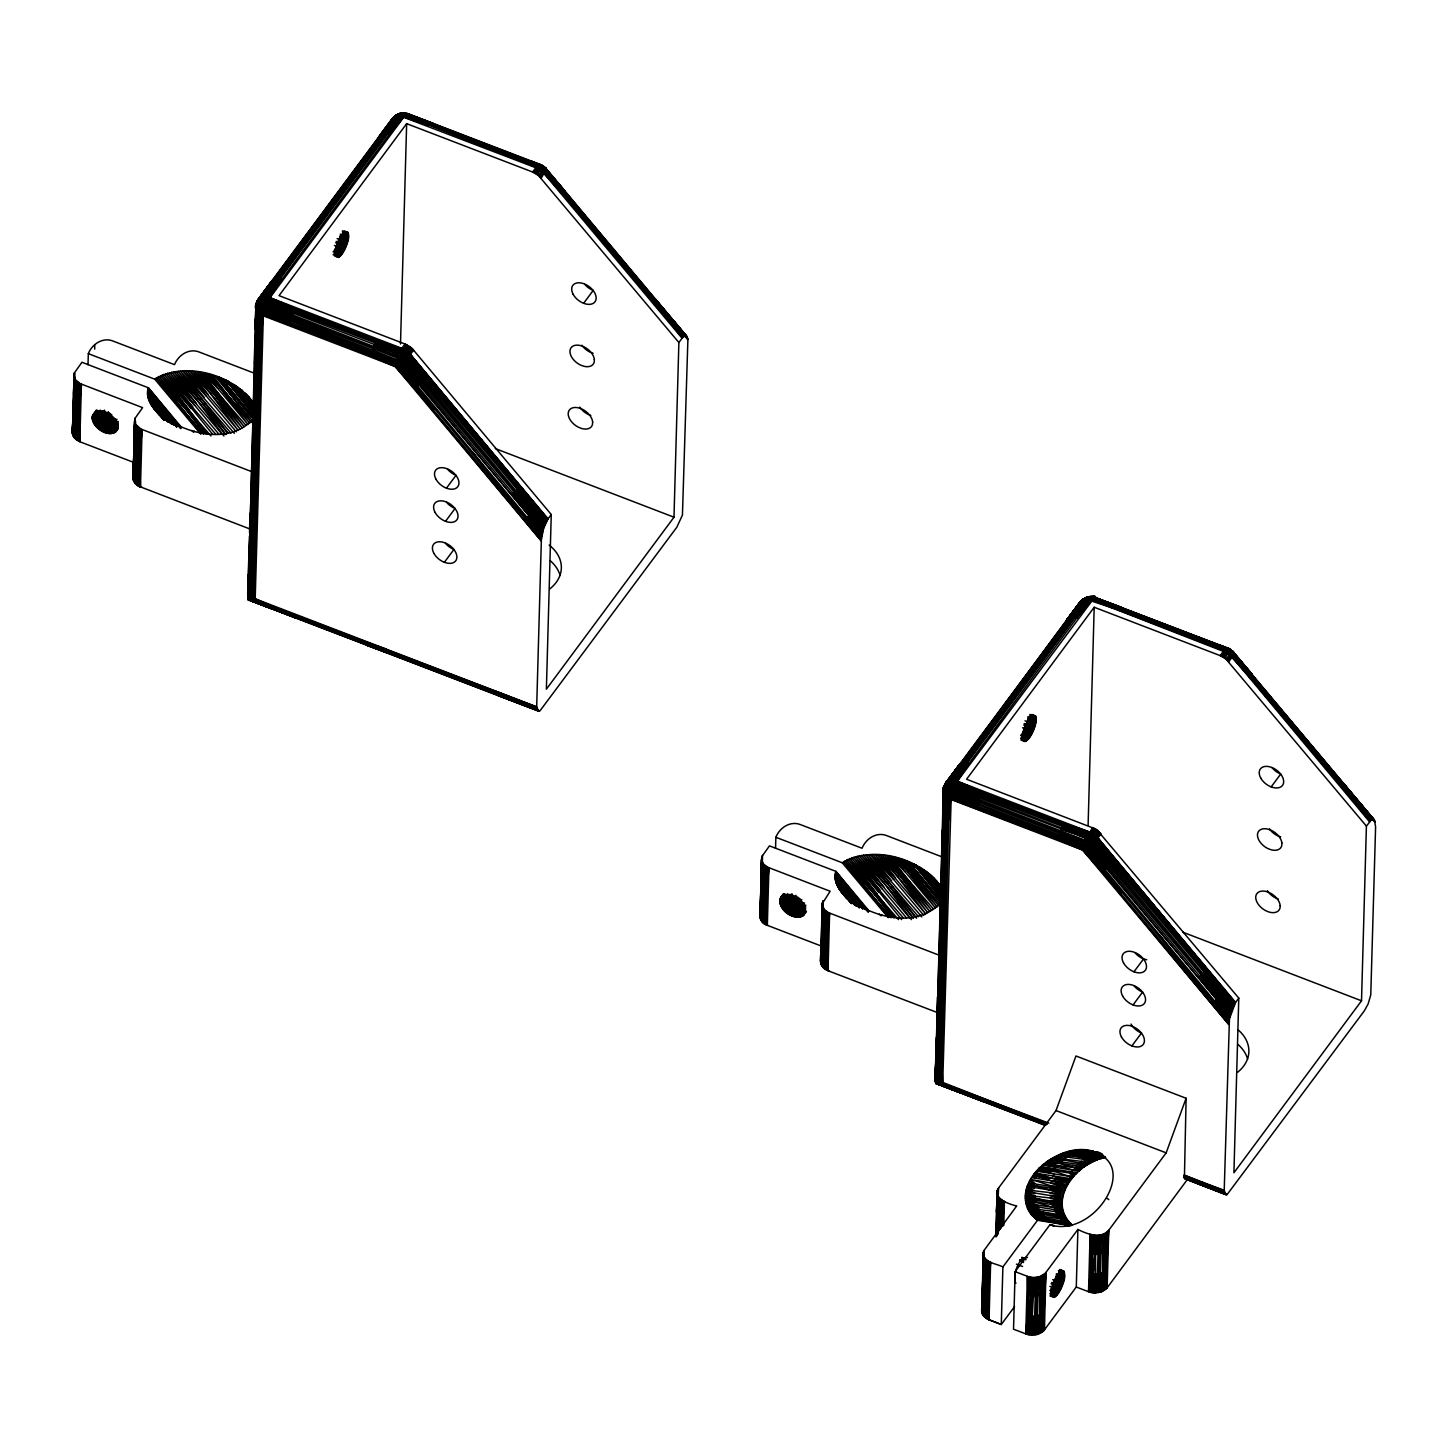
<?xml version="1.0" encoding="UTF-8"?>
<svg xmlns="http://www.w3.org/2000/svg" width="1448" height="1448" viewBox="0 0 1448 1448"><rect width="100%" height="100%" fill="white"/><g stroke="black" fill="none" stroke-linecap="round" stroke-linejoin="round"><path stroke-width="1.5" d="M73.957 408.028L74.5 372.751L81.939 362.272L148.366 387.774L181.398 427.214M761.503 883.533L762.028 856.347L769.467 845.867L835.894 871.37L868.945 910.81M1069.891 1225.533L1037.528 1220.284C999.971 1188.826 1057.692 1139.413 1093.077 1151.341L1084.878 1150.146L1099.394 1152.554M1032.442 1216.121L1062.651 1221.044L1070.271 1223.216L1034.831 1218.329L1069.982 1225.388L1036.135 1219.343L1071.502 1224.302C1046.126 1199.849 1077.602 1161.821 1105.512 1157.441L1074.959 1150.364C1149.35 1148.065 1100.263 1237.931 1051.61 1225.28M255.536 344.714L255.572 338.126M760.924 906.846C759.711 913.543 758.589 923.028 767.331 925.326L822.211 946.395M936.566 1012.243L828.003 970.721C813.197 964.712 825.541 945.001 821.74 933.96M943.064 828.31L943.372 800.346M996.459 1236.266L996.514 1228.139L996.242 1236.701M271.464 608.631L249.309 600.069L256.549 332.099L257.816 312.279L264.079 309.836L265.545 305.311L266.215 296.731L263.59 296.532L258.396 298.994L256.387 305.383L257.816 312.279L250.033 600.087L366.833 644.523M944.078 815.695L945.363 795.875C953.2 794.445 953.743 786.97 953.472 780.201C944.947 778.246 940.784 790.029 945.363 795.875L937.58 1083.701L1045.583 1124.861M73.504 406.997L74.5 372.751L72.4 433.35L73.83 437.314L79.803 441.731L134.664 462.781M134.23 448.355L135.171 418.146L142.61 407.648L80.165 383.63L75.441 379.756L74.029 374.761M761.123 882.52L762.028 856.347L761.141 879.57L761.539 859.388L760.996 878.538M133.089 477.713L133.795 457.441L133.216 479.777L138.067 485.949L249.038 528.647M248.712 571.2L248.947 553.697M254.504 364.19L254.721 346.687M655.51 299.175L686.461 336.117L685.031 335.773L656.053 300.333L686.859 336.533L687.891 339.628L682.442 515.054L676.777 527.289L540.213 710.534L538.584 711.167L248.205 599.744L255.862 305.021L255.228 329.112L256.097 304.533L259.445 302.397L267.753 300.713L405.06 115.424L406.888 113.994L431.902 123.189M936.385 1043.863L936.476 1037.293M942.177 836.854L942.25 830.301M958.992 1092.245L936.838 1083.665L944.639 794.97L943.39 788.617L942.775 812.708L943.227 789.993L945.924 782.59L959.915 763.892M72.925 414.128L72.418 432.337L73.124 412.047L72.4 433.35L73.07 415.16M271.862 608.866L248.205 599.744L248.875 556.81M760.073 917.978L761.72 857.343L760.417 913.923L760.924 896.783M936.404 1040.406L935.734 1083.339L1044.388 1125.078M1014.541 1306.639L1001.274 1324.504L987.789 1319.273L983.771 1316.304L981.78 1312.467L982.197 1291.164L981.654 1310.422M982.359 1290.132L981.816 1309.408L983.735 1250.837L1016.695 1205.949C1009.908 1204.483 991.862 1198.618 998.595 1187.957L1056.026 1110.562L1075.973 1055.99L1186.111 1098.272L1184.41 1178.183L1227.162 1194.491L1364.306 1010.885L1368.107 1004.007L1370.767 994.885L1375.6 826.79L1374.387 820.129L1230.529 649.428L1093.312 596.685L1087.195 597.01L1081.928 599.87L1067.104 619.418M982.703 1273.027L983.427 1251.832L982.83 1274.059L983.246 1253.878C984.477 1262.982 996.695 1263.615 1002.885 1266.946L1001.274 1324.504L987.789 1319.273L988.242 1261.081L984.622 1317.155L985.382 1258.746L983.065 1315.418M996.097 1235.235L996.17 1229.153L995.989 1235.56M433.278 123.406L406.798 113.324L399.666 113.415L395.214 115.93L259.065 300.261L258.595 306.831L261.853 315.248L253.997 599.237L536.683 706.877L541.371 539.597L543.688 528.086L548.068 518.8L407.558 351.647L403.033 348.805L401.168 349.258L269.075 298.541C261.798 297.691 252.676 301.582 256.531 310.433L248.694 599.961L255.192 598.802L536.683 706.877L538.584 711.167M1045.746 1125.313L936.223 1083.556L944.458 793.052L951.843 790.463L1084.534 841.469L1094.941 828.709L1097.222 830.138L1238.782 998.106L1233.913 1172.771L1361.518 1000.803L1366.405 826.12L1371.129 820.147L1374.188 819.912M257.816 312.279L255.825 308.442L256.043 304.189L270.921 282.613L257.074 301.202L273.111 279.699L259.011 298.324L256.929 304.931L258.667 313.13L250.884 600.015L294.994 617.445M1370.224 821.052L1229.642 652.831L1116.336 609.246L1085.258 598.965L1080.534 601.336L944.856 785.106C944.259 795.893 948.73 806.301 945.671 817.468L938.413 1083.611L982.522 1101.041M72.581 431.305L72.961 413.078M73.215 408.01L74.011 375.792L73.613 395.974M75.115 419.069L75.386 439.07L79.007 382.996L78.572 441.188L80.165 383.63L76.346 439.848L76.997 381.512L74.536 438.219L75.441 379.756M133.252 476.7L133.632 458.473M141.868 487.198L139.243 486.582L140.836 429.006L135.533 424.192L135.171 418.146L134.664 437.242L135.424 421.639M249.527 532.991L249.925 513.334M258.45 311.646L259.626 313.908L251.825 599.852L389.259 653.157L390.453 652.324M762.444 882.574L763.675 864.257L762.915 922.666L766.535 866.592L766.101 924.783L767.712 867.225L763.675 864.257L761.684 860.42M820.781 960.295L821.161 942.069L820.618 961.327L821.668 940.024M820.745 963.373L822.229 903.751L830.138 891.262L767.712 867.225L763.874 923.444L764.526 865.108L763.187 883.479M829.396 970.812L826.772 970.178L828.383 912.62L824.346 909.652L822.211 904.783L821.668 923.933M945.924 782.59L943.39 788.979L935.426 1081.71L935.734 1083.339L959.39 1092.462M937.055 1016.605L937.453 996.93M945.978 795.26L947.155 797.504L939.354 1083.448L1045.727 1124.354M987.789 1319.273L989.4 1261.715L987.808 1280.34M1002.631 1226.365L1003.211 1200.718L1001.383 1227.868M1054.072 1225.678L1049.764 1224.972L1015.12 1271.652L1028.677 1276.792L1027.066 1334.35L1028.442 1334.694L1036.967 1334.549L1043.646 1330.875L1076.28 1287.019L1077.891 1229.443C1086.652 1233.841 1100.86 1239.597 1108.752 1230.257L1166.165 1152.861L1186.111 1098.272M1028.84 1315.49L1028.442 1334.694L1031.465 1277.371L1028.677 1276.792L1028.84 1315.49L1027.066 1334.35L1013.528 1329.21L1015.12 1271.652M1098.543 1235.271L1097.439 1273.643L1095.503 1292.919L1095.665 1235.325L1092.607 1292.738L1092.806 1234.945L1091.195 1292.503L1094.055 1292.883L1101.059 1291.978L1107.141 1287.815L1187.432 1179.414M496.447 692.379L536.683 707.837L496.447 691.438L496.682 693.972L536.755 708.687L252.875 599.599L260.676 314.614L257.599 304.496L259.735 297.745M1047.302 1124.263L940.404 1083.195L948.223 798.21L945.128 788.092L947.264 781.341L960.639 763.295L945.49 783.205L959.3 764.58M937.725 1043.411L935.969 1083.466L937.58 1083.701L941.526 1082.832L941.996 1068.009L949.381 798.844L946.123 790.427L947.046 782.716L1082.742 599.526L1087.195 597.01L1093.367 596.847L1120.806 607.02M1001.618 1219.343L1002.052 1200.084L1000.224 1229.298M1030.288 1315.743L1029.854 1334.947L1032.895 1277.516L1031.465 1277.371L1032.279 1296.702M136.637 465.315L137.017 485.243L138.61 427.685L136.058 484.465L136.818 426.056L134.501 482.709M824.165 948.929L824.546 968.839L826.156 911.281L823.586 968.06L824.346 909.652L823.116 927.951M1000.532 1218.637L1000.984 1199.378L999.192 1230.637M1031.736 1315.888L1031.284 1335.074L1034.343 1277.552L1039.899 1276.611L1045.257 1273.317L1077.891 1229.443M1040.135 1314.476L1040.732 1333.101L1042.325 1275.543L1039.555 1333.68L1039.899 1276.611M1041.329 1313.879L1041.8 1332.431L1043.411 1274.874L1041.872 1294.693M1043.411 1312.431L1043.646 1330.875L1045.257 1273.317L1042.415 1313.191L1042.777 1331.689L1044.388 1274.131L1042.958 1294.005M1094.507 1273.697L1094.055 1292.883L1095.973 1273.733M1102.905 1272.267L1103.485 1290.91L1105.095 1233.334L1102.308 1291.489L1102.652 1234.402M1104.082 1271.688L1104.571 1290.24L1106.181 1232.682L1104.625 1252.484M74.481 390.87L74.59 386.634M75.64 399.883L76.147 380.661L74.916 398.96M135.37 427.775L135.153 436.264L135.388 431.812M137.18 446.129L137.669 426.907L136.311 445.278M255.952 312.623L257.292 300.75L272.369 280.279M256.423 311.646C252.423 301.311 261.274 296.351 269.744 297.582L401.82 348.298L410.399 354.434L547.76 519.235L409.694 355.357L409.531 353.457L412.716 349.167L410.761 347.357L405.024 344.009L279.048 295.645L406.653 123.659L532.629 172.022L538.366 175.371L678.877 342.524L673.99 517.207L546.385 689.176L551.254 514.511L412.716 349.167M762.481 855.388L762.01 874.465L762.372 867.804M824.708 929.725L825.197 910.502L823.858 928.874M985.744 1278.837L987.174 1260.375L985.581 1317.933L986.233 1259.597L984.875 1277.969M997.781 1197.369L997.545 1189.858L997.256 1196.555M998.215 1234.04L999.192 1197.749L997.491 1233.117M999.554 1217.84L1000.025 1198.6L998.686 1216.99M1033.202 1315.924L1032.732 1335.11L1034.668 1315.852L1035.773 1277.462M1034.162 1335.038L1034.668 1315.852M1040.678 1295.29L1041.148 1276.122L1039.392 1295.779M1096.932 1292.829L1097.439 1273.643M1103.43 1253.081L1103.919 1233.913L1102.163 1253.588M72.545 434.382L74.192 373.747L73.486 393.892M72.816 435.377L74.427 377.819M73.251 436.373L74.862 378.815M88.002 364.733L88.328 353.656C92.183 343.9 103.134 336.859 113.324 341.167L174.52 364.661C178.375 354.905 189.326 347.846 199.516 352.154L253.545 372.914M133.216 479.777L134.7 420.155L133.071 478.745L133.741 460.555M133.488 480.772L134.863 419.142L134.157 439.287M133.922 481.768L135.533 424.192M135.587 444.355L136.112 425.151M252.242 471.849L140.836 429.006L137.614 466.111L138.067 485.949L139.678 428.391L138.157 446.925M248.024 598.947L256.35 303.211L260.676 300.804L268.405 299.591L400.499 350.307L402.182 348.986L376.842 339.791M256.549 332.099L257.111 311.374L264.477 308.297L402.743 361.982L543.217 529.624M270.414 605.499L255.192 598.802L263.88 297.021L398.725 115.93L401.494 114.302L407.938 113.722L540.882 164.728C552.43 170.357 543.036 175.878 535.814 167.733L400.318 116.003L393.005 117.74L379.575 135.822M400.499 344.009L406.653 123.659M761.196 876.456L759.929 916.946M760.363 918.991L761.956 861.415M760.797 919.969L762.39 862.411M761.358 920.91L762.969 863.352M775.549 848.329L775.856 837.27C779.712 827.496 790.662 820.455 800.853 824.763L862.049 848.256C865.904 838.501 876.855 831.46 887.045 835.768L941.073 856.51M821.034 964.386L822.627 906.81M821.469 965.364L823.061 907.806M822.03 966.305L823.641 908.747M939.77 955.445L828.383 912.62L825.161 949.707L825.613 969.545L827.206 911.987L825.686 930.521M935.716 1059.031L935.426 1081.71L943.644 793.052L946.123 790.427L953.074 788.907C953.074 785.395 941.562 789.848 943.752 792.165M935.571 1082.543L936.096 1061.493M944.639 790.572L946.54 781.92M1047.23 1123.377L942.72 1082.398L951.282 794.735L950.431 785.142L951.408 780.617L1086.272 599.526C1104.571 594.368 1088.516 594.585 1083.014 599.924L948.404 781.359L947.046 790.065L950.612 799.386L948.929 819.604M981.78 1312.467L983.246 1252.864M982.052 1313.481L983.663 1255.905M982.486 1314.458L984.097 1256.9M984.151 1277.064L984.676 1257.841M996.514 1212.03L997.22 1190.853L996.532 1210.999M995.989 1236.538L997.057 1191.867M996.369 1234.764L997.473 1194.926M996.785 1235.759L997.907 1195.903M997.962 1216.067L998.486 1196.862M1003.772 1225.605L1004.46 1201.261L1002.812 1219.976M1035.591 1334.839L1037.202 1277.281M1036.967 1334.549L1038.578 1276.991M1088.1 825.36L1094.199 607.255L1220.157 655.618L1225.895 658.967L1366.405 826.12M1091.611 1273.281L1089.837 1292.159L1088.516 1291.707L1092.154 1254.095L1091.448 1234.601L1089.837 1292.159L1091.195 1292.503L1095.032 1254.493L1094.217 1235.18L1093.584 1254.348M1098.344 1292.648L1099.955 1235.09M1099.72 1292.358L1101.331 1234.8M1107.032 1269.407L1107.141 1287.815L1108.752 1230.257L1106.163 1270.24L1106.399 1288.684L1108.01 1231.126L1105.186 1271L1105.548 1289.498L1107.159 1231.94L1105.711 1251.814M73.83 437.314L74.391 418.146M134.139 440.319L134.682 421.187L134.266 441.368L134.809 422.201M135.786 464.464L135.207 483.614L135.062 463.541M247.644 594.639L249.454 536.104M250.196 559.797L248.694 599.961L249.617 580.503M759.947 915.932L760.671 895.642M762.644 902.665L762.082 921.815L761.919 901.76M821.812 924.964L822.355 905.796M823.315 948.06L822.754 967.21L822.591 947.155M982.45 1297.698L982.124 1308.413L982.577 1307.435M984.35 1297.155L983.771 1316.304L983.626 1296.25M995.808 1236.592L996.984 1203.252M1038.288 1334.169L1038.868 1314.965M1101.059 1291.978L1101.62 1272.774M821.559 958.341L821.758 951.915M996.731 1235.723L996.912 1229.298M1096.498 1254.529L1097.095 1235.343L1097.964 1254.457M935.824 1061.112L935.227 1080.009L936.983 1019.718M78.047 421.44L77.396 440.554L77.939 382.29L76.509 400.734M255.119 327.031L256.748 301.962M765.576 905.036L764.942 924.15L765.485 865.886L764.037 884.348M821.686 922.883L822.392 902.738L820.6 962.341L821.269 944.15M942.648 810.627L944.53 785.269L958.811 765.359M987.283 1299.526L986.631 1318.657L986.179 1298.802M1029.383 1296.304L1030.053 1277.136L1030.813 1296.557M248.368 574.404L247.717 592.829L248.26 589.137M248.585 578.548L247.879 598.115L248.169 576.467L247.916 590.983L248.314 582.187M981.635 1311.436L983.735 1250.837L983.717 1268.955L983.952 1264.52M255.301 325.999L255.554 319.501M255.825 313.021L256.169 304.37L257.744 300.044M272.333 608.938L248.205 599.744L249.02 579.544M821.867 921.851L822.699 901.742M942.829 809.595L943.354 796.617M959.861 1092.534L935.734 1083.339L936.566 1063.14M348.57 236.133C346 221.671 333.782 246.956 335.158 253.201C338.416 266.396 349.511 242.069 348.57 236.133L342.452 233.78M936.132 1059.194L935.245 1076.425L935.897 1057.999L935.462 1074.579L936.259 1070.905M1036.098 719.728C1033.528 705.266 1021.311 730.552 1022.686 736.797C1025.944 749.992 1037.04 725.665 1036.098 719.728L1027.953 716.597M1064.624 1275.76C1062.054 1261.317 1049.836 1286.602 1051.23 1292.847C1054.47 1306.042 1065.565 1281.715 1064.624 1275.76L1058.506 1273.426M256.224 312.044L256.441 302.904M943.155 808.581L943.354 804.274M73.993 391.847L74.536 380.697M761.539 875.443L762.39 857.614M936.223 1083.556L937.146 1064.099M983.228 1269.932L983.88 1256.556M997.582 1197.804L997.998 1188.88M349.927 329.438L376.172 340.841L401.168 349.258L395.865 362.706L526.004 517.714L541.932 535.126L399.322 364.353L410.761 347.357M1226.112 1194.763L1224.212 1190.473L1229.461 1018.722L1086.869 847.949L1098.29 830.953M256.785 311.085L257.002 306.795M944.53 790.391L944.585 785.721M822.681 919.86L823.17 910.973M998.125 1196.844L998.595 1187.957M250.341 581.426L249.309 600.069L272.839 608.866L248.205 599.744M937.87 1065.022L936.838 1083.665L982.866 1101.403M395.214 115.93L399.938 116.021L279.428 278.559L267.192 296.822L266.504 303.175L257.635 305.854L255.988 309.058L258.595 306.831L265.545 305.311L265.527 303.899M1250.746 678.479L1231.053 656.487L1224.555 651.835L1087.991 598.513L1084.371 598.458L1080.552 601.427L1066 620.884L1080.552 601.228L1087.466 599.635L966.974 762.155L954.721 780.418L954.648 785.522L953.055 787.495M1044.804 1292.412L1045.981 1272.448L1044.37 1330.006L1044.261 1311.598M250.033 600.087L251.192 582.277M937.58 1083.701L938.738 1065.873M266.215 296.731L268.459 297.148L268.405 299.591L294.722 310.958L401.567 351.556L408.39 356.552L409.694 355.357L427.232 378.019L546.819 520.737M953.743 780.327L956.169 781.196L954.648 785.522C934.376 793.812 943.625 783.332 955.933 783.187L1088.027 833.903L1090.561 832.419L1095.104 835.261L1235.597 1002.396L1229.461 1018.722L1213.533 1001.31L1083.394 846.302L1084.081 842.808L1090.272 845.578L1230.746 1013.238M257.273 333.022L258.667 313.13L257.382 310.759M944.82 816.618L946.196 796.726C939.426 788.164 947.426 778.572 957.273 781.196L1089.367 831.912L1097.928 838.03L1235.289 1002.849L1097.222 838.953L1097.059 837.071L1100.245 832.763M258.142 333.873L259.626 313.908L258.667 313.13L263.753 311.139L290.994 320.225L401.603 362.815L542.602 531.977L400.245 362.652M945.671 817.468L947.155 797.504L946.196 796.726L951.282 794.735L978.522 803.821L1089.131 846.428L1230.13 1015.591L1087.774 846.247M252.187 583.073L250.884 600.015L270.631 607.146M939.716 1066.669L938.413 1083.611L958.16 1090.742M259.12 334.669L260.676 314.614L259.626 313.908M946.648 818.265L948.223 798.21L947.155 797.504M260.206 335.375L261.853 315.248L260.676 314.614M947.734 818.971L949.381 798.844L948.223 798.21M261.4 336.008L263.084 315.791L259.518 306.469L260.875 297.745L395.467 116.329L399.666 113.415M253.907 520.972L255.59 500.99M941.453 1004.568L943.119 984.586M79.767 402.87L81.414 384.154L79.803 441.731L79.242 422.056M140.438 448.265L142.085 429.549L140.474 487.107L139.895 467.451M767.295 886.466L768.942 867.768L767.331 925.326L766.77 905.652M827.966 931.86L829.614 913.145L828.003 970.721L827.442 951.046M989.002 1280.955L990.649 1262.258L989.038 1319.816L988.459 1300.159M253.273 583.779L251.825 599.852L270.486 606.386M940.802 1067.375L939.354 1083.448L958.015 1089.982M1027.465 1315.128L1025.763 1333.916L1027.374 1276.34L1027.99 1295.942M391.956 121.035L391.232 121.903L393.023 117.831L396.879 114.627L401.494 114.302L542.113 169.235L682.678 337.438L678.877 342.524M1094.38 597.246L1087.303 597.191L1082.688 599.273L1065.656 621.753L1079.484 604.63L1078.76 605.499L1079.937 602.024L1086.398 597.698L1079.937 602.024M526.71 163.244L539.253 168.565L545.009 172.982C546.294 169.832 539.109 164.71 536.484 166.882L537.027 168.24L533.823 172.529M1227.868 660.777L1231.053 656.487L1232.556 656.577C1233.823 653.428 1226.637 648.324 1224.013 650.478L1224.555 651.835L1221.37 656.125M180.801 427.83L148.366 387.774C144.728 398.508 153.289 408.336 159.95 415.63L154.465 409.078M868.329 911.426L835.894 871.37C832.256 882.104 840.817 891.932 847.478 899.226M256.224 308.569L257.111 311.374M92.183 417.114C96.98 403.214 119.279 416.318 117.94 428.065C112.401 441.025 91.677 428.463 92.183 417.114L97.288 410.237M781.051 897.163C790.789 889.018 810.428 903.643 803.893 915.064C792.726 923.299 771.458 904.692 783.603 893.724M542.511 167.027C543.995 163.805 539.217 166.411 539.253 168.565L536.176 173.796M1230.04 650.623L1230.601 649.41L1224.827 658.152M401.168 349.258L400.408 350.85L401.567 351.556L407.395 345.113M1090.778 833.252L1088.697 832.853L1084.534 841.469M261.853 315.248L395.177 366.507L403.865 361.077L411.775 348.226M949.381 798.844L1082.706 850.103L1091.394 844.673L1099.303 831.84M546.204 521.877L426.327 378.996L408.879 356.298L409.639 354.308M1233.732 1005.491L1113.874 862.592L1096.408 839.894L1097.168 837.921M408.39 113.795L401.368 115.279L265.998 297.709M1095.267 597.155L1096.317 597.608L1088.896 598.875L953.526 781.305M1234.348 1004.351L1114.761 861.614L1097.222 838.953L1095.919 840.148L1089.095 835.17L955.282 784.309C951.915 783.821 943.933 788.038 943.879 786.825M542.765 166.538L539.525 164.511L536.774 167.588M257.002 301.655L271.283 281.745M395.467 116.329L400.644 113.197L408.788 114.012L402.671 112.944L397.729 115.369L262.794 297.22L261.581 304.46L263.482 312.406L395.576 363.104L396.752 363.321L409.675 346.543M539.38 176.258L543.416 171.878C545.932 170.9 546.946 166.249 543.634 168.185M1094.29 596.92L1096.932 598.44L1095.358 597.771C1097.819 597.3 1086.127 594.82 1085.113 599.544L950.322 780.816L949.11 788.074L951.01 796.002L1083.104 846.718L1084.28 846.917L1097.222 830.138M1226.927 659.854L1230.945 655.473C1233.225 654.514 1234.764 649.935 1231.162 651.781M391.232 121.903L395.177 115.713L401.693 112.998M1078.76 605.499L1079.466 603.4L1065.438 622.694L1070.76 615.816M1040.732 1166.943L1056.135 1169.441L1039.157 1168.12L1040.732 1166.943L1071.538 1171.957L1075.828 1174.093L1039.157 1168.12L1054.886 1171.577L1069.167 1176.283L1071.665 1178.763L1037.383 1173.532L1033.745 1174.418L1036.533 1175.848L1035.827 1178.238L1031.501 1177.749M1097.222 838.953L1088.697 832.853L956.603 782.137C952.223 782.753 944.205 782.065 943.698 787.965M1084.299 842.139L1085.403 842.863L1082.706 850.103L1228.845 1024.569L1083.665 849.686L1058.506 838.664L950.811 797.196L947.951 786.988L949.327 781.069L1084.407 599.019L1087.158 597.155L1091.14 597.083L1118.87 607.002L1230.583 649.537M387.231 127.062L377.91 139.099L394.381 116.274L398.743 113.777L405.947 113.704M1034.994 1172.79L1037.383 1173.532L1037.691 1169.64L1039.483 1169.061M944.639 794.97L952.006 791.893L1084.081 842.808L1084.679 844.039M396.879 115.424L261.798 297.474L260.441 304.75L263.174 314.198L259.934 314.107M655.075 298.994L686.859 336.533L545.154 167.479L538.366 175.371M1342.622 786.68L1369.591 821.831L1231.759 656.523C1236.284 653.863 1232.194 648.414 1230.04 654.496L1225.895 658.967M72.889 430.309L73.359 429.35M133.56 475.704L134.012 474.745M256.169 304.37L257.237 302.487M255.753 306.361L259.355 303.718L267.12 301.908L267.084 299.881M944.277 785.558L944.042 786.988L944.766 786.083M1214.239 646.84L1224.302 651.184C1224.031 645.989 1231.741 650.043 1228.411 648.324L1093.258 596.829M393.132 118.32L393.422 119.062M1080.66 601.916L1080.95 602.658M535.018 173.127L540.032 164.439L541.606 165.253M1222.546 656.722L1227.832 648.251M408.553 345.782L398.634 358.072L395.576 363.104L395.177 366.507L541.299 540.973L396.137 366.091L370.978 355.068L262.522 312.967L260.441 313.782M252.821 419.377C227.988 446.708 179.878 432.862 155.732 410.508L161.38 417.006M940.349 902.973C915.046 930.575 865.741 916.367 841.994 892.674M409.694 355.357L402.743 361.982L397.494 357.33L401.567 351.556M1096.589 839.026L1090.272 845.578L1085.023 840.926L1085.783 839.713L1092.498 843.75L1231.723 1010.197M945.291 783.639L945.091 784.201M394.58 116.944L393.947 117.94L394.87 117.668M1082.109 600.54L1081.475 601.554L1082.398 601.282M194.249 431.124L193.561 432.246L191.806 430.49M881.778 914.738L881.09 915.842L879.334 914.086M265.943 304.478L398.254 356.099L397.005 357.873L264.314 306.867L256.549 309.908M1223.705 657.392L1229.443 648.758L1219.053 644.957L1232.447 651.618L1252.194 674.406M396.752 363.321L395.25 365.457L262.468 314.415M1084.28 846.917L1082.778 849.053L947.463 797.703M954.721 782.3L955.933 783.187L1094.417 597.59L1229.461 649.193L1218.709 644.595M1085.403 842.863L1096.1 829.378M396.879 114.627L393.005 117.74L258.396 298.994M267.301 297.618L269.744 297.582L281.998 279.138L402.454 116.564L404.39 116.166L429.477 124.89L537.19 166.719M954.829 781.232L957.273 781.196L969.526 762.734L1089.982 600.178L1091.937 599.762L1117.005 608.486L1224.736 650.315M378.96 136.51L393.005 117.74L396.517 116.473M280.713 278.794L268.459 297.148L281.998 279.138M968.241 762.39L955.988 780.744L969.526 762.734M258.758 298.795L265.943 296.605L278.215 278.45M945.834 782.789L953.472 780.201L965.744 762.046M277.039 278.469L264.731 296.514L264.477 308.297M964.567 762.064L952.277 780.11L952.006 791.893M275.916 278.595L263.88 297.021M963.445 762.191L951.408 780.617M406.49 350.832L396.137 366.091L541.498 538.167M537.299 174.556L543.072 165.814M1094.018 834.428L1083.665 849.686L1229.026 1021.763M262.124 295.609L267.029 288.713M948.44 780.924L953.345 774.028M955.789 770.589L958.232 767.15L951.553 776.128M380.299 135.225L395.177 115.713M257.907 299.754L271.772 280.966M92.582 415.196L96.419 410.037M92.328 416.119L96.147 410.961M92.201 418.182L97.306 411.304M92.328 419.268L98.717 410.671M92.618 420.409L100.274 410.092M93.016 421.567L100.672 411.25M93.559 422.726L102.5 410.689M94.21 423.884L104.437 410.11M94.989 425.024L105.197 411.25M95.876 426.128L106.084 412.372M96.853 427.196L108.347 411.721M97.921 428.228L109.415 412.734M99.061 429.169L110.555 413.694M100.274 430.056L111.749 414.581M101.523 430.871L111.731 417.114M102.826 431.576L113.035 417.82M104.147 432.192L114.356 418.436M105.469 432.699L115.677 418.943M106.79 433.097L116.998 419.341M108.111 433.386L117.035 421.35M109.378 433.567L118.32 421.513M110.609 433.604L118.265 423.287M111.786 433.549L118.157 424.934M112.89 433.35L117.994 426.472M113.903 433.043L117.722 427.884M114.826 432.626L117.378 429.187M115.641 432.101L118.193 428.662M272.26 280.803L393.729 117.161L395.992 115.188L400.245 114.772M401.82 348.298L405.024 344.009M532.629 172.022L535.814 167.733M403.033 348.805L406.218 344.515M540.339 177.181L543.416 171.878M428.047 377.059L410.399 354.434L413.603 350.144M541.208 178.158L544.231 172.927M446.455 488.175L456.029 475.288A13.81 8.724 36.6 0 1 447.45 469.098M583.635 303.302L593.209 290.396A13.81 8.724 36.6 0 1 584.63 284.224M445.532 521.334L455.106 508.429A13.81 8.724 36.6 0 1 446.527 502.257M444.391 562.295L453.966 549.407A13.81 8.724 36.6 0 1 445.387 543.217M548.068 518.8L551.254 514.511M780.11 898.792L783.947 893.633M779.857 899.715L783.676 894.556M779.712 900.728L784.816 893.85M779.73 901.778L784.834 894.9M779.875 902.882L786.246 894.285M780.146 904.005L787.803 893.688M780.562 905.163L788.219 894.846M781.087 906.321L790.029 894.285M781.757 907.48L791.966 893.724M782.517 908.62L792.726 894.864M783.404 909.724L793.613 895.968M784.382 910.792L795.875 895.317M785.45 911.824L796.943 896.348M786.59 912.783L798.083 897.289M787.803 913.67L799.278 898.176M789.051 914.466L800.545 898.991M790.355 915.172L801.848 899.697M791.676 915.788L801.884 902.032M792.997 916.294L803.206 902.538M794.337 916.711L804.545 902.937M795.64 916.982L804.563 904.946M796.907 917.163L805.848 905.127M798.138 917.217L805.794 906.882M799.314 917.145L805.685 908.548M800.418 916.946L805.522 910.068M801.432 916.656L805.251 911.48M802.355 916.222L806.174 911.064M803.169 915.697L806.446 911.625M945.454 783.35L1081.258 600.757L1084.045 600.069M952.802 775.241L958.16 768.019M971.554 749.974L978.269 740.942M988.984 726.498L995.681 717.466M1006.396 703.022L1015.772 690.37M1025.166 677.736L1033.202 666.894M1042.578 654.261L1049.275 645.229M1061.33 628.975L1066.705 621.753M1094.199 607.255L966.576 779.241L1094.941 828.709M1089.71 832.582L1092.552 827.604M1220.157 655.618L1223.361 651.329M1090.561 832.419L1093.747 828.111M1115.575 860.655L1097.928 838.03L1101.132 833.74M1228.737 661.754L1231.922 657.464M1133.983 971.771L1143.558 958.884M1271.163 786.898L1280.738 773.992A13.81 8.724 36.6 0 1 1272.159 767.82M1133.06 1004.93L1142.635 992.025A13.81 8.724 36.6 0 1 1134.055 985.853M1131.92 1045.89L1141.495 1033.003A13.81 8.724 36.6 0 1 1131.015 1024.062M1002.885 1266.946L1037.528 1220.284M1235.597 1002.396L1238.782 998.106M257.328 301.51L266.704 288.948M1066.488 620.106L1079.43 602.766M948.874 779.73L944.53 785.269M265.943 296.605L279.428 278.559M953.472 780.201L966.974 762.155M540.484 170.249L544.158 166.592M1230.384 649.555C1236.791 656.342 1230.872 646.261 1229.026 653.609L1228.013 653.844M383.123 134.139L397.585 115.949L401.567 113.578L406.888 113.994L431.848 123.496L421.748 119.876M1070.651 617.735L1085.113 599.544L1090.145 596.829L1093.367 596.847M384.227 133.994L398.598 115.442M1071.755 617.59L1086.127 599.038M385.403 133.994L399.938 116.021M1072.932 617.59L1087.466 599.635M386.634 134.103L401.187 116.238L406.309 114.338L529.715 161.072M1074.163 617.699L1088.715 599.834L1093.837 597.934L1229.243 649.772L1219.343 645.464M387.901 134.32L402.454 116.564L400.463 114.917L396.843 114.863M1075.43 617.916L1089.783 599.363M389.186 134.664L403.739 117.017L428.807 125.65M1076.733 618.278L1091.267 600.612M544.195 526.601L404.969 360.154L403.105 361.33L402.019 360.498M1091.557 843.84L1090.634 844.944L1089.548 844.094M543.308 167.588L544.358 168.077L542.855 165.959M419.829 384.643L400.463 363.611L397.639 363.955M1107.358 868.257L1087.991 847.207L1085.167 847.551M1088.824 833.469L1087.937 834.446L1089.095 835.17M946.304 782.391L947.264 781.341M682.678 337.438L685.031 335.773M398.327 115.496L399.956 114.048L397.005 114.953M1085.855 599.092L1086.634 598.296L1085.548 598.368M264.314 306.867L265.4 305.799L397.494 356.516M951.843 790.463L952.929 789.413L1085.023 840.13M259.355 298.415L260.549 297.274M946.883 782.029L948.078 780.87M398.019 114.754L403.612 113.469L432.065 124.13M88.328 353.656L154.755 379.177C186.267 361.113 231.173 373.982 252.839 402.055M775.856 837.27L842.284 862.773C873.922 844.655 919.046 857.669 940.621 885.995M400.318 116.003L401.368 115.279M1087.846 599.599L1088.896 598.875M1083.014 599.924L1084.407 599.019M396.481 116.075L397.729 115.369M1084.027 599.671L1085.258 598.965M685.284 335.737L564.666 191.86L543.127 167.95L430.128 124.257L405.06 115.424L402.236 115.768M1233.443 652.686L1252.194 675.456L1233.768 654.261L1228.212 649.971L1117.657 607.852L1092.588 599.038L1090.615 599.997M947.969 797.377L950.92 796.346M214.539 375.72L223.064 385.639L224.73 384.933L252.006 417.495L219.282 377.385L226.322 384.299L252.169 415.16M902.068 859.316L910.593 869.253L912.258 868.529L940.983 902.81L909.127 861.904M262.468 310.071L399.358 363.665M949.997 793.667L1086.887 847.261M400.843 113.541L403.829 113.053M1087.303 597.191L1088.244 596.811M1088.371 597.137L1091.358 596.648M367.394 645.536L389.259 653.157L368.353 645.536M1048.859 1123.159L941.526 1082.832L957.942 1089.095M949.997 798.011L950.051 796.563M398.019 355.194L406.037 359.195L544.738 525.153M953.472 788.074L1086.579 838.501L1093.566 842.808L1232.266 1008.749M403.739 112.89L409.404 114.845L406.798 113.324M539.362 169.507L540.412 169.235M1226.89 653.102L1231.759 656.523M538.204 168.819L539.253 168.565M1225.732 652.433L1227.94 652.831M406.526 351.918L407.558 351.647M1094.055 835.514L1095.104 835.261M1085.258 597.843L1089.023 597.897L1116.336 609.246M537.027 168.24L538.041 168.022M1224.555 651.835L1226.782 652.161M544.955 172.258L564.177 193.236L683.89 336.316M1232.483 655.854L1251.706 676.831L1371.419 819.912M1030.487 1179.45L1066.054 1185.659L1067.176 1185.423L1066.633 1183.233L1035.827 1178.238L1032.587 1176.066L1070.434 1180.391L1068.19 1178.545M407.594 352.715L408.589 352.534M1095.122 836.311L1096.118 836.13M498.854 695.655L496.682 693.972L537.118 710.045L496.881 694.587L513.135 700.687L507.506 698.298M1036.315 1171.197L1069.167 1176.283L1074.38 1175.613L1070.289 1174.075L1071.538 1171.957L1077.348 1172.609M1062.579 1197.641L1034.614 1192.953L1026.288 1189.912L1063.429 1194.129L1034.56 1185.55L1027.32 1186.401L1064.009 1192.374L1049.963 1188.048L1027.99 1184.663M545.588 523.126L407.051 358.235L399.865 353.746L373.656 345.801M1233.135 1006.722L1094.579 841.831L1087.394 837.342L1061.185 829.396M399.63 113.541L429.477 124.89M1057.8 1215.741L1064.57 1215.542L1027.899 1209.569L1042.415 1213.225L1029.456 1212.356L1066.144 1218.329L1027.247 1208.121L1063.375 1212.573L1053.999 1209.551L1026.234 1205.062M1034.433 1188.012L1026.759 1188.156L1034.451 1190.491M426.327 378.996L407.992 357.258L400.716 352.624L374.236 344.479L265.527 302.523M1113.874 862.592L1095.539 840.872L1088.244 836.22L1061.764 828.075L953.055 786.137M417.531 386.2L398.218 365.005L370.978 355.068M1105.059 869.796L1085.765 848.6L1058.506 838.664M1049.836 1192.989L1062.959 1195.885L1049.999 1195.451L1062.289 1199.378L1025.419 1195.143L1051.357 1202.709L1061.981 1202.817L1025.311 1196.862L1035.972 1200.193L1061.981 1204.519M1064.66 1190.618L1049.963 1188.048L1065.42 1188.88L1028.732 1182.907L1034.56 1185.55M252.549 600.504L273.401 608.649L250.993 600.341L254.196 600.558M935.734 1083.339L960.368 1092.462L938.521 1083.937L941.725 1084.154M1049.076 1220.103L1033.601 1217.261L1047.248 1218.546L1031.374 1214.926L1067.049 1219.632L1059.303 1217.605M1056.407 1213.75L1063.936 1214.076L1055.14 1211.686M1049.148 1159.993L1077.674 1164.355L1087.665 1164.807L1052.859 1157.748L1091.448 1162.672M407.431 113.795L541.914 165.579L540.683 164.601M404.463 114.736L541.045 165.868L546.403 170.013L564.72 191.281L542.62 166.212M1088.136 597.083L1118.272 607.364M1050.759 1200.32L1062.09 1201.116L1050.307 1197.894M1036.533 1175.848L1051.23 1180.735L1069.257 1182.039L1066.633 1183.233L1068.171 1183.722M1099.394 1159.233L1060.696 1154.02L1097.367 1159.993L1066.778 1151.993L1105.512 1157.441M1087.539 1157.423L1101.421 1158.563L1064.751 1152.59L1095.376 1160.825L1056.732 1155.739M401.784 113.179L406.888 113.994M1066.054 1185.659L1066.253 1187.143L1050.234 1185.586L1035.266 1180.645L1029.564 1181.17L1034.831 1183.088M1079.484 1162.726L1089.548 1163.703L1081.385 1161.206M1100.48 1153.531L1086.778 1150.345M1070.018 1156.047L1058.705 1154.852L1067.954 1157.296M1064.081 1160.21L1050.995 1158.834L1062.289 1161.857M1043.918 1215.107L1030.379 1213.659L1045.528 1216.881M1089.729 1156.427L1103.466 1157.966L1091.955 1155.576M1054.886 1171.577L1037.691 1169.64L1053.764 1173.767M1071.81 1225.261L1067.466 1224.773L1071.773 1225.551M1101.258 1153.676L1076.986 1150.146L1103.086 1155.468M1070.887 1151.015L1103.014 1155.866M1062.904 1211.035L1053.999 1209.551L1062.542 1209.46L1052.986 1207.324L1025.854 1203.487L1038.596 1207.035L1026.704 1206.618L1039.736 1209.189M1025.311 1198.546L1035.972 1200.193L1025.401 1200.229L1062.072 1206.184L1051.357 1202.709M1069.692 1225.678L1065.438 1225.117L1069.638 1225.931M1103.014 1155.178L1072.932 1150.653L1078.851 1152.373L1068.841 1151.468L1076.57 1153.079M1047.357 1161.224L1084.027 1167.178M403.358 115.188L405.06 115.424M1090.887 598.784L1117.005 608.486M1042.27 1165.206L1078.941 1171.179M1025.908 1191.668L1034.614 1192.953L1025.618 1193.405L1034.922 1195.396M1099.231 1152.861L1080.986 1149.984L1100.77 1153.929M1093.674 1151.468L1090.471 1150.979L1097.964 1152.517L1093.982 1151.938M1094.236 1154.87L1105.331 1156.626M1229.026 649.156L1216.773 644.595L1231.053 651.057L1252.249 674.877M1069.113 1222.094L1062.651 1221.044L1068.045 1220.881L1060.931 1219.379M1028.641 1210.98L1065.312 1216.954M1049.764 1224.972L1053.891 1225.641M543.652 167.172L546.077 168.782M1078.995 1150.02L1085.855 1151.16M542.946 166.176L529.244 161L539.362 165.778M1062.723 1153.278L1072.135 1154.907M1054.777 1156.717L1065.981 1158.69M1095.647 1152.536L1102.091 1153.694M1099.285 1152.753L1082.941 1150.02L1088.226 1151.07M1083.357 1159.812L1093.403 1161.712M1077.674 1164.355L1085.819 1165.966M1070.669 1224.881L1066.38 1224.031L1070.289 1225.135M1033.745 1174.418L1069.257 1182.039L1052.786 1176.048L1070.434 1180.391M1069.167 1176.283L1072.986 1177.17M1064.479 1222.601L1071.502 1224.302M1091.213 596.63L1119.594 607.726M1037.582 1204.826L1025.582 1201.876L1036.714 1202.528L1052.986 1207.324L1062.253 1207.831L1052.099 1205.044M1066.253 1187.143L1050.669 1183.143L1067.176 1185.423L1051.23 1180.735M1057.493 1167.396L1043.899 1163.83L1082.271 1168.464L1075.973 1166.111M264.188 305.438L265.4 305.799M951.734 789.033L952.929 789.413M531.181 161L541.95 165.307L540.882 164.728M265.581 301.22L400.716 352.624M953.11 784.816L1088.244 836.22M263.264 308.46L264.079 309.836L291.374 318.868M950.793 792.056L951.608 793.432L978.92 802.482M1037.383 1173.532L1051.936 1178.364M375.503 341.981L400.499 350.307M1063.031 825.577L1088.027 833.903M263.482 312.406L290.65 321.547M1224.302 651.184L1225.569 651.618M1088.697 832.853L1063.701 824.437L1037.456 813.052M951.01 796.002L978.196 805.142M263.283 313.601L290.396 322.832M1064.37 823.387L1089.367 831.912M950.811 797.196L977.925 806.427M365.928 642.17L386.29 649.138L387.358 653.139M263.156 314.741L290.197 324.044L316.985 335.52M950.684 798.337L977.726 807.64L1004.532 819.134M290.071 325.185L261.835 314.668M977.599 808.799L949.363 798.264M366 643.057L386.308 650.098M366.145 643.817L386.381 650.948M515.796 156.746L529.986 161.778M1203.324 640.342L1217.515 645.374M1105.403 602.694L1119.612 607.78M368.914 645.319L389.838 652.813M366.362 644.451L386.526 651.691M515.633 156.022L521.696 158.212M1197.098 637.428L1217.315 644.74M409.621 115.46L413.657 116.926M1099.177 599.798L1119.395 607.146L1098.978 599.237M260.35 603.327L266.197 605.463M533.968 708.271L515.216 701.447L539.633 710.896L514.674 701.683M1202.763 1185.043L1217.334 1190.347M510.583 699.818L536.9 709.429L496.519 693.23M366.634 644.957L512.592 700.904M411.413 115.587L433.622 123.768M1098.96 599.182L1121.15 607.382M1202.202 1185.279L1227.162 1194.491L1184.41 1178.183L1226.619 1194.69M938.521 1083.937L998.305 1106.598M1198.401 1183.921L1224.646 1193.641M366.978 645.319L387.014 652.795M537.389 710.516L497.171 695.076L539.09 711.095M1224.936 1194.129L1184.699 1178.672L1225.66 1194.69M532.013 162.502L537.823 164.71M294.722 310.958L267.753 300.713L294.089 312.189M593.119 353.294L589.915 352.063A13.81 8.724 36.6 0 1 581.897 345.239M1280.647 836.89L1277.444 835.677A13.81 8.724 36.6 0 1 1269.425 828.853M344.262 230.92L348.334 232.494M342.38 230.884L348.497 233.237M342.47 231.734L348.588 234.087M342.506 232.712L348.624 235.065M340.298 234.142L348.461 237.273M340.117 235.372L348.262 238.504M339.846 236.657L348.009 239.789M339.538 237.997L347.701 241.146M337.113 238.594L347.303 242.504M338.705 240.766L346.868 243.898M336.189 241.382L346.38 245.309M335.646 242.775L345.837 246.703M337.094 244.929L345.257 248.061M334.434 245.472L344.642 249.382M335.827 247.518L343.991 250.667M335.158 248.73L343.321 251.862M334.488 249.852L342.633 253.002M333.782 250.902L341.945 254.034M333.094 251.825L341.257 254.957M334.452 253.436L340.57 255.789M333.782 254.142L339.9 256.495M333.131 254.703L339.248 257.056M334.542 255.934L338.615 257.491M1127.938 610.929L1138.418 614.947M1146.816 618.169L1157.314 622.206M1165.694 625.427L1176.192 629.446M1184.573 632.667L1195.071 636.704M1211.397 642.966L1217.515 645.319M495.325 448.59L673.99 517.207M1031.79 714.534L1035.863 716.09M1029.908 714.479L1036.026 716.832M1030.017 715.348L1036.135 717.683M1030.035 716.308L1036.153 718.661M1027.827 717.737L1035.99 720.869M1027.646 718.968L1035.809 722.1M1027.392 720.271L1035.537 723.403M1025.021 720.814L1035.23 724.742M1026.686 722.986L1034.849 726.118M1024.207 723.584L1034.397 727.511M1023.718 724.995L1033.908 728.905M1025.22 727.168L1033.365 730.299M1022.596 727.747L1032.786 731.656M1024.007 729.846L1032.171 732.978M1023.374 731.131L1031.519 734.263M1022.704 732.326L1030.849 735.457M1022.016 733.466L1030.18 736.598M1021.329 734.498L1029.474 737.629M1020.623 735.421L1028.786 738.571M1021.98 737.032L1028.098 739.385M1021.311 737.738L1027.428 740.091M1020.659 738.317L1026.777 740.652M1022.071 739.53L1026.161 741.105M1021.492 739.837L1025.564 741.394M1020.93 739.982L1025.021 741.557M1182.853 932.204L1361.518 1000.803M248.857 599.924L388.716 653.356M1056.026 1110.562L1166.165 1152.861M969.816 1095.068L980.205 1099.068M992.658 1103.847L998.903 1106.236M1011.356 1111.014L1017.582 1113.403M1030.053 1118.2L1036.279 1120.589M1002.45 1108.191L1043.99 1124.137M1059.773 1269.48L1063.864 1271.036M1060.081 1269.95L1064.153 1271.525M1060.316 1270.566L1064.389 1272.14M1058.434 1270.53L1064.552 1272.882M1021.817 1257.28L1025.908 1258.855M1058.542 1271.38L1064.66 1273.733M1021.835 1258.258L1025.926 1259.814M1058.56 1272.358L1064.678 1274.693M1019.645 1259.688L1023.718 1261.262M1056.352 1273.788L1064.515 1276.919M1019.446 1260.918L1023.537 1262.493M1056.171 1275.018L1064.334 1278.15M1055.918 1276.303L1064.081 1279.435M1055.592 1277.643L1063.755 1280.774M1016.46 1264.14L1022.578 1266.493M1055.212 1279.018L1063.375 1282.15M1076.28 1287.019L1088.516 1291.707L1090.127 1234.149L1090.76 1253.733M1052.732 1279.634L1062.923 1283.543M1054.271 1281.806L1062.434 1284.955M1051.7 1282.421L1061.891 1286.331M1051.121 1283.779L1061.312 1287.706M1052.533 1285.896L1060.696 1289.028M1049.854 1286.385L1060.045 1290.295M1051.23 1288.376L1059.375 1291.507M1050.542 1289.498L1058.705 1292.63M1049.854 1290.53L1057.999 1293.679M1051.194 1292.25L1057.312 1294.602M1050.506 1293.082L1056.624 1295.435M1049.836 1293.788L1055.954 1296.123M1051.23 1295.127L1055.302 1296.702M1050.596 1295.58L1054.687 1297.137M1050.017 1295.87L1054.09 1297.444M430.128 124.257L404.589 113.867M1117.657 607.852L1092.136 597.463M374.236 344.479L399.051 354.905M264.079 309.836L290.994 320.225M1061.764 828.075L1086.579 838.501M951.608 793.432L978.522 803.821M374.851 343.194L399.865 353.746M1062.398 826.79L1087.394 837.342M249.545 600.087L295.754 618.024M937.073 1083.683L983.283 1101.62M260.133 602.875L266.07 605.192M943.698 1084.932L949.635 1087.249M940.078 1084.1L960.929 1092.245M271.12 608.269L295.338 617.807M318.252 624.721L342.271 634.64M1005.781 1108.317L1029.8 1118.236M1228.411 648.324L1229.443 648.758M1200.12 1184.518L1186.926 1179.034L1200.664 1184.301L1195.034 1181.894M590.82 415.467L587.616 414.128A13.81 8.724 36.6 0 1 579.834 407.105M1278.349 899.063L1275.163 897.742A13.81 8.724 36.6 0 1 1267.362 890.701M531.525 161.362L541.824 165.995M370.851 356.208L395.177 366.507L414.291 387.955M1058.379 839.804L1082.706 850.103L1101.819 871.551M407.829 114.175L409.404 114.845M1095.358 597.771L1096.932 598.44M269.744 297.582L296.062 308.768M957.273 781.196L983.608 792.364M529.805 160.782L539.724 165.271M295.392 309.818L268.64 297.6M982.92 793.432L956.169 781.196M371.177 353.837L397.15 365.584L416.409 386.869L433.586 409.259M955.933 783.187L982.251 794.572M1058.705 837.433L1084.697 849.198L1103.937 870.465L1121.132 892.855M531.796 161.868L541.715 166.176M371.43 352.57L396.118 364.317M981.617 795.785L954.612 783.477M1058.959 836.166L1083.647 847.913M267.12 301.908L293.455 313.456M954.648 785.522L981.002 797.052M266.504 303.175L292.876 314.777M371.756 351.249L395.847 361.855M954.051 786.771L980.405 798.373M1059.303 834.844L1083.375 845.451M372.154 349.891L396.481 361.602M1059.683 833.487L1084.009 845.198M528.665 161.362L538.946 166.411M1216.193 644.957L1226.474 650.007M528.031 161.85L537.136 166.14M1215.56 645.446L1224.682 649.754M527.38 162.484L536.484 166.882M1214.908 646.08L1224.013 650.478M546.131 168.565L545.19 167.552M1233.66 652.179L1232.719 651.148L1251.271 673.537L1232.339 651.256L1251.706 673.736M402.182 348.986L403.25 349.656M401.295 349.873L409.06 355.412M398.254 356.099L404.01 360.226M396.77 358.543L397.874 359.267M543.814 167.063L564.666 190.81M544.72 170.52L564.485 192.512L684.47 335.972M1232.248 654.134L1269.968 698.642M1015.881 1283.38C1012.206 1275.634 1018.596 1256.484 1027.447 1257.425M253.617 410.454L228.259 381.349L253.708 412.499L226.087 380.281L253.69 414.635M941.146 894.049L915.788 864.945L939.788 894.375L915.788 864.945L939.842 892.801M267.174 298.704L268.405 299.591M1107.123 1198.383L1108.806 1199.632M1225.931 648.65L1226.89 649.374M545.914 168.33L545.027 167.516L685.791 335.773M916.819 866.954L913.616 863.877L939.788 896.511M229.291 383.34L226.087 380.281L253.834 414.635M899.642 858.574L939.028 906.068L904.457 860.13L912.258 868.529L906.81 860.981L913.851 867.895L941.146 900.475M933.526 909.018L887.298 855.75L929.688 911.389L899.534 875.388L879.895 854.827L927.734 912.692L884.819 855.388L931.625 910.177L889.796 856.184L905.253 871.949L935.408 907.95L897.199 857.886L908.873 870.067L937.236 906.973L907.082 870.954L894.737 857.252L905.253 871.949L892.276 856.691M865.198 909.018L868.275 912.258M245.997 425.422L199.77 372.154L242.16 427.793L212.005 391.793L192.367 371.231L240.205 429.079L197.29 371.774L244.097 426.581L202.268 372.589L217.725 388.354L247.879 424.354L209.67 374.29L251.481 422.454L216.928 376.534L224.73 384.933L219.282 377.385M177.67 425.422L180.747 428.644M1205.188 971.644L1222.492 994.432L1233.425 1006.089L1206.094 970.667M517.66 488.048L534.964 510.836L545.896 522.493L518.565 487.071M1198.691 977.291L1230.981 1012.46L1202.111 974.576M511.162 493.696L543.452 528.864L514.583 490.981M1223.47 993.455L1234.04 1004.894L1224.356 992.477L1234.655 1003.808L1225.171 991.518M915.064 916.566L887.787 883.986L861.325 855.352L913.163 918.141M535.923 509.859L546.511 521.298L536.828 508.881L547.127 520.212L537.642 507.922L547.434 519.705M227.535 432.952L200.258 400.39L173.796 371.756L225.635 434.545M1086.869 847.949L1106.2 869.053M1214.655 1000.659L1229.768 1017.166L1215.795 999.916M1212.447 1001.907L1229.225 1020.261L1213.533 1001.31M399.322 364.353L418.671 385.458M527.126 517.045L542.24 533.552L528.267 516.321M524.918 518.312L541.697 536.665L526.004 517.714M1216.954 999.102L1230.529 1014.016L1200.989 975.536M529.425 515.506L543 530.421L513.461 491.922M921.833 916.91L867.967 854.646L916.602 918.195M898.502 919.552L846.465 860.04L894.031 917.797M234.304 433.314L180.439 371.05L227.716 432.807M210.974 435.957L158.936 376.444L206.503 434.201M543.525 172.891L563.218 194.883M1091.394 844.673L1231.47 1010.939L1220.392 996.387L1231.995 1009.473L1204.229 972.64M403.865 361.077L543.941 527.344L532.846 512.791L544.466 525.877L516.701 489.026M1232.556 656.577L1370.822 820.401M545.009 172.982L683.293 336.805M856.709 904.62L859.424 907.661M169.181 421.024L171.878 424.065M915.371 867.37L911.389 862.863L913.851 867.895M903.353 917.923L851.46 857.813L901.615 919.607M227.843 383.774L223.861 379.267L226.322 384.299L252.169 417.44M215.824 434.328L163.914 374.218L212.657 434.291M1343.038 785.884L1360.885 808.491L1371.727 819.713L1343.527 784.508M685.157 336.497L687.891 339.628L672.162 320.732L687.728 338.651L672.813 320.714L687.492 337.818L673.773 320.985M655.51 302.288L673.356 324.877L684.18 336.117L655.998 300.894M1221.46 995.428L1232.538 1008.061M895.624 878.031L877.452 854.664L897.579 876.674L925.761 914.032L875.026 854.555L893.651 879.443L923.806 915.444M533.932 511.832L545.009 524.466M868.529 911.462L835.514 872.673L864.909 909.398L835.08 875.388L862.881 909.018L835.025 876.764L859.641 906.919M208.078 394.435L189.923 371.068L210.05 393.078L238.232 430.436L187.498 370.959L206.123 395.847L236.277 431.848M181 427.866L147.986 389.078L177.38 425.803L147.551 391.774L176.747 427.106L147.497 393.168L172.113 423.305M1236.99 658.46L1239.904 661.808M1244.266 666.804L1248.647 671.818M558.204 184.873L561.118 188.222M1343.038 782.771L1373.989 819.713L1252.194 675.184M1372.433 818.989L1375.256 822.247L1360.342 804.31L1374.731 820.708M674.261 322.705L686.026 335.846L674.261 321.655M857.506 906.358L835.587 881.036L856.202 905.905M169.977 422.762L148.058 397.44L168.674 422.309M1237.696 658.369L1240.592 661.736M558.856 184.837L561.77 188.186L544.81 167.642L564.177 190.122M909.851 918.05L857.162 856.148L882.158 888.837L853.288 857.198L880.384 890.502M253.726 410.834L228.259 381.349L253.78 412.445M222.322 434.454L169.633 372.552L194.629 405.241L165.76 373.602L192.837 406.906M852.239 903.009L849.306 899.588L852.094 902.991M164.71 419.413L161.778 415.992L164.565 419.377M544.973 168.058L563.743 189.941M940.639 889.217L923.842 869.633L940.838 890.249M878.646 892.167L849.705 858.501L894.647 917.163M254.504 407.25L236.314 386.037L254.721 408.372M191.118 408.571L162.176 374.905L207.118 433.567M1251.543 675.221L1372.288 819.441M674.08 323.357L684.759 335.846M941.182 896.149L913.616 863.877L939.987 896.511M855.949 905.851L836.003 882.484L854.411 904.873M849.668 900.638L837.921 886.882L851.84 903.57M168.421 422.255L148.474 398.888L166.882 421.259M162.14 417.042L150.393 403.268L164.294 419.974M1342.604 782.59L1374.387 820.129M942.25 888.239L936.06 880.529L940.313 885.615M940.675 890.429L921.924 868.402L939.915 890.502M859.46 906.864L835.098 878.176L859.116 907.86M851.496 903.57L843.279 894.104M254.721 404.644L248.531 396.915L252.785 402.019M254.577 408.517L234.395 384.806L253.762 408.608M204.747 373.095L217.725 388.354L207.209 373.656L219.553 387.358L249.708 423.359L212.114 374.978M171.932 423.269L147.569 394.58L171.588 424.264M157.108 411.92L163.968 419.956L151.244 404.734L162.737 418.544M1361.79 806.319L1372.813 819.333M1235.289 1002.849L1097.928 838.03M942.087 888.891L929.091 873.524L941.634 888.782M942.576 889.597L938.159 883.425L942.322 888.402M882.357 855.08L899.534 875.388M547.76 519.235L410.399 354.434M851.895 903.262L847.659 898.267L851.714 903.208M194.828 371.466L212.005 391.793M1096.408 839.894L1114.761 861.614M408.879 356.298L427.232 378.019M851.804 902.032L836.528 883.95L851.786 902.575M164.276 418.436L148.999 400.354L164.257 418.979M1373.319 819.369L1361.79 805.251M1211.415 1002.396L1228.9 1023.193M927.426 872.203L941.508 888.945M919.951 867.207L941.128 892.348M872.637 854.519L893.651 879.443L870.284 854.555L891.678 880.909M863.479 855.044L887.787 883.986L913.344 917.996M846.646 897.995L839.75 889.796L846.736 898.194M523.886 518.8L541.371 539.597M239.897 388.607L253.979 405.349M232.422 383.611L253.599 408.752M185.109 370.923L206.123 395.847L182.756 370.959L204.15 397.313M175.95 371.448L200.258 400.39L225.816 434.4M165.325 418.581L168.058 421.839M157.723 412.752L152.221 406.2L157.814 412.915M1373.772 819.568L1233.605 652.378M544.394 173.851L682.062 338.217L655.075 303.084M933.562 877.669L942.141 887.896M910.593 869.253L940.748 905.253M918.448 916.711L865.705 854.809L887.787 883.986M855.189 856.637L906.575 917.996M891.063 917.742L843.569 861.813L888.71 917.308M842.284 862.773L888.239 917.652M835.243 874.013L864.909 909.398M835.297 879.606L857.741 906.412M837.179 885.416L851.46 902.466M846.103 896.891L851.569 903.407L838.79 888.33L850.266 902.14M840.817 891.244L846.483 898.013M246.033 394.073L254.613 404.3M223.064 385.639L253.219 421.658M230.92 433.115L178.176 371.213L200.258 400.39M167.66 373.041L219.046 434.382M203.535 434.147L156.04 378.2L201.182 433.712M154.755 379.177L200.711 434.056M147.714 390.417L177.38 425.803M147.75 396.01L170.212 422.798M149.651 401.82L163.914 418.87M158.574 413.295L164.04 419.811M153.289 407.648L157.542 412.716M1232.52 651.654L1240.918 661.718M1252.013 676.107L1233.153 653.084M564.666 191.86L545.896 169.09M932.168 876.257L941.888 887.896M925.67 870.9L940.82 889.054M848.039 859.243L876.963 893.85M244.64 392.661L254.359 404.3M247.337 395.485L253.092 402.381M254.794 404.807L250.631 399.829L253.979 407.123M238.142 387.304L254.667 407.105M160.511 375.647L189.435 410.237M1233.062 655.745L1269.009 700.289M557.625 184.982L560.43 188.331M545.534 172.149L581.481 216.693M1219.27 997.346L1231.216 1011.7M940.024 892.656L918.177 866.628M531.742 513.732L543.688 528.086M253.889 410.707L230.648 383.014M930.666 874.882L942.159 888.71M254.396 404.77L241.563 389.928L254.106 405.187M1361.609 806.97L1371.998 819.568M906.81 860.981L940.983 902.792M171.208 422.183L173.76 425.314M942.576 889.742L939.824 886.339L941.055 889.271M1222.492 994.432L1232.827 1007.392M534.964 510.836L545.299 523.778M582.44 215.046L545.625 169.488M1369.899 821.414L1360.342 809.341L1370.532 820.708L1360.885 808.491M682.37 337.818L672.813 325.728L682.985 337.113L673.356 324.877M1269.552 699.438L1232.755 653.573M582.024 215.843L545.226 169.959M884.004 887.19L859.207 855.714L885.886 885.579L911.462 919.607M221.598 378.308L226.322 384.299M196.476 403.594L171.678 372.118L198.34 401.983L223.933 436.011M889.108 916.656L844.962 860.89L875.37 895.516L891.733 917.036M201.58 433.061L157.434 377.294L187.842 411.92L204.186 433.441M1120.1 893.362L1084.443 848.492M432.554 409.766L396.915 364.878M1112.897 863.587L1094.851 839.297M425.368 379.991L407.322 355.683M1111.865 864.565L1094.109 840.419M1159.866 935.227L1177.007 957.707M424.336 380.969L406.58 356.823M472.32 451.631L489.478 474.093M1110.797 865.542L1093.294 841.559M423.25 381.946L405.766 357.964M1109.657 866.483L1092.444 842.7M422.128 382.887L404.915 359.104M396.553 359.213L397.15 360.443M1088.661 845.198L1089.131 846.428M401.132 361.602L401.603 362.815M944.91 794.373L945.363 795.875M1085.566 838.79L1085.783 839.713M1091.738 832.998L1091.864 833.976M404.209 349.402L404.336 350.38M1230.945 655.473L1231.053 656.487M1230.04 654.496L1230.112 655.546M542.511 170.9L542.584 171.95M1092.896 833.686L1092.969 834.736M405.368 350.09L405.44 351.122M1229.026 653.609L1229.099 654.677M541.498 170.013L541.552 171.081M941.996 1068.009L942.72 1082.398M254.468 584.413L255.192 598.802M1035.211 1296.666L1034.343 1277.552L1032.895 1277.516L1033.745 1296.738M826.247 950.431L826.772 970.178M138.718 466.817L139.243 486.582M94.699 345.058L94.717 349.149M549.172 545.1A46.01 32.652 1.6 0 1 549.896 588.829M550.367 560.81A46.01 32.652 1.6 0 1 560.086 575.471M1238.293 1030.017A46.01 32.652 1.6 0 1 1237.425 1072.425M1237.895 1044.406A46.01 32.652 1.6 0 1 1247.615 1059.067M1146.744 959.771A13.81 8.724 36.6 0 1 1134.979 952.712M997.057 1192.88L996.64 1213.08L997.057 1192.88M594.332 359.267L594.277 361.819A13.81 8.724 36.6 0 1 583.544 366.181L580.34 364.968A13.81 8.724 36.6 0 1 569.933 351.249A13.81 8.724 36.6 0 1 580.793 345.656L583.996 346.868A13.81 8.724 36.6 0 1 594.332 359.267M1281.878 842.863L1281.806 845.415A13.81 8.724 36.6 0 1 1271.072 849.777L1267.869 848.564A13.81 8.724 36.6 0 1 1257.461 834.844A13.81 8.724 36.6 0 1 1268.339 829.251L1271.525 830.464A13.81 8.724 36.6 0 1 1281.878 842.863M823.152 900.783L822.211 920.837L823.152 900.783M592.648 422.092L592.449 424.572A13.81 8.724 36.6 0 1 581.245 428.373L578.06 427.033A13.81 8.724 36.6 0 1 568.213 413.151A13.81 8.724 36.6 0 1 579.616 408.155L582.802 409.494A13.81 8.724 36.6 0 1 592.648 422.092M1280.177 905.688L1279.978 908.168A13.81 8.724 36.6 0 1 1268.774 911.969L1265.588 910.629A13.81 8.724 36.6 0 1 1255.742 896.746A13.81 8.724 36.6 0 1 1267.145 891.751L1270.33 893.09A13.81 8.724 36.6 0 1 1280.177 905.688M1080.588 1169.785L1072.896 1169.912L1045.601 1162.491L1060.588 1163.595L1080.588 1169.785M1224.212 1190.473L1183.975 1175.993L1224.284 1192.283L1184.211 1177.568L1198.111 1183.414L1224.429 1193.025L1184.066 1176.844L1224.212 1191.433L1183.975 1175.034L1224.212 1190.473M1249.298 671.781L1244.936 666.75L1249.334 671.781M941.906 888.239L939.046 884.891L941.924 888.366M164.366 419.649L160.131 414.653L164.185 419.594M433.911 553.371A13.81 8.724 36.6 0 0 455.125 561.498A13.81 8.724 36.6 0 0 444.934 542.837A13.81 8.724 36.6 0 0 433.911 553.371M435.07 512.393A13.81 8.724 36.6 0 0 456.265 520.538A13.81 8.724 36.6 0 0 446.075 501.877A13.81 8.724 36.6 0 0 435.07 512.393M435.993 479.252A13.81 8.724 36.6 0 0 457.188 487.379A13.81 8.724 36.6 0 0 446.998 468.718A13.81 8.724 36.6 0 0 435.993 479.252M573.173 294.36A13.81 8.724 36.6 0 0 594.386 302.505A13.81 8.724 36.6 0 0 584.178 283.844A13.81 8.724 36.6 0 0 573.173 294.36M1121.458 1036.967A13.81 8.724 36.6 0 0 1142.653 1045.112A13.81 8.724 36.6 0 0 1132.463 1026.433A13.81 8.724 36.6 0 0 1121.458 1036.967M1122.598 995.989A13.81 8.724 36.6 0 0 1143.793 1004.134A13.81 8.724 36.6 0 0 1133.603 985.473A13.81 8.724 36.6 0 0 1122.598 995.989M1123.521 962.848A13.81 8.724 36.6 0 0 1144.735 970.993A13.81 8.724 36.6 0 0 1134.526 952.332A13.81 8.724 36.6 0 0 1123.521 962.848M1260.701 777.956A13.81 8.724 36.6 0 0 1281.914 786.101A13.81 8.724 36.6 0 0 1271.724 767.44A13.81 8.724 36.6 0 0 1260.701 777.956"/></g></svg>
